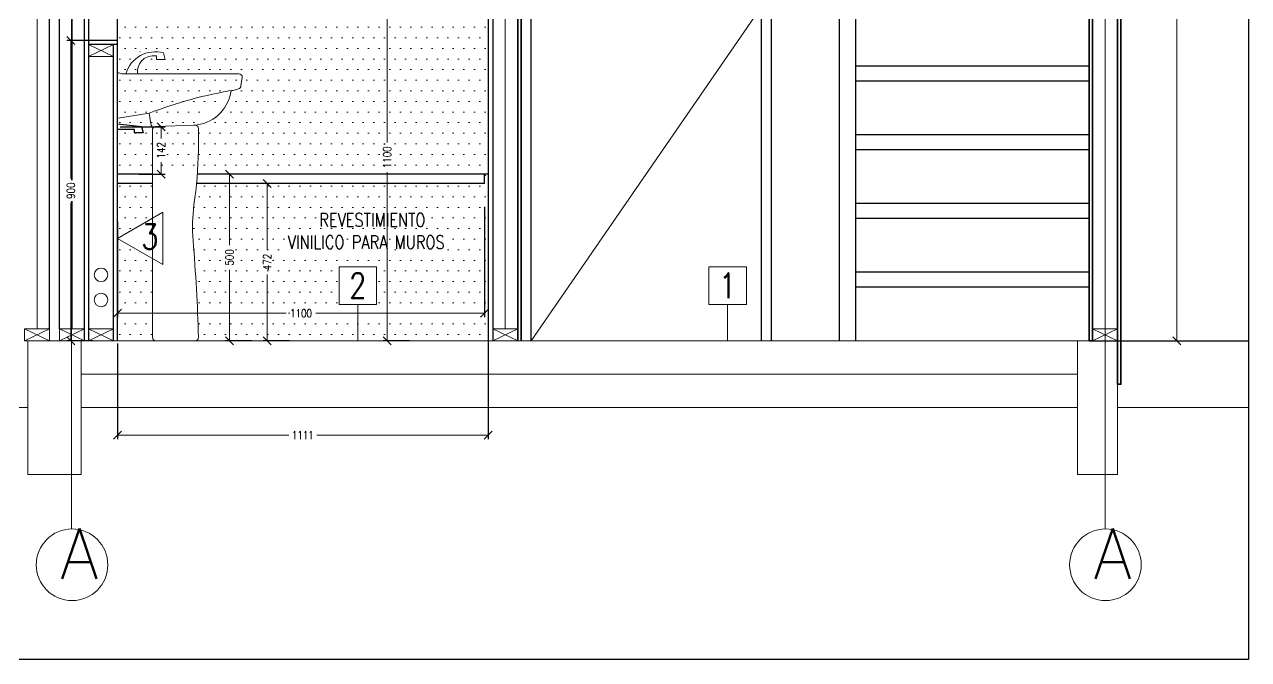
# Model space of a CAD drawing. Header units: metres. Extents: x -2 to 690, y -116 to 73.
# Drawn here: x 636.604 to 640.273, y 24.585 to 26.488 of the extents above; entities that cross this region are included whole.
import ezdxf
from ezdxf.enums import TextEntityAlignment as Align

# ---------------------------------------------------------------- set-up
doc = ezdxf.new("R2010")
doc.units = ezdxf.units.M
doc.header["$LTSCALE"] = 5
doc.header["$MEASUREMENT"] = 0
doc.layers.get('0').update_dxf_attribs({"color": 30})
doc.layers.get('DEFPOINTS').update_dxf_attribs({"color": 210})
for name, color, linetype, lineweight in [('A-ANNO-DIMS', 3, 'Continuous', 18), ('A-ANNO-SYMB', 3, 'Continuous', 18), ('A-ANNO-TEXT', 3, 'Continuous', 18), ('A-DETL-MCUT', 4, 'Continuous', 25), ('A-ELEV-IDEN', 3, 'Continuous', 18), ('A-ELEV-MBE2', 4, 'Continuous', 25), ('A-ELEV-PATT', 8, 'Continuous', 18), ('A-FURN', 8, 'Continuous', 18), ('A-SECT-MCUT', 7, 'Continuous', 35), ('A-WALL-PATT', 8, 'Continuous', 18), ('A-WALL-STUD', 3, 'Continuous', 18)]:
    doc.layers.add(name, color=color, linetype=linetype, lineweight=lineweight)
doc.styles.add('E-ROMANS', font='romans.shx', dxfattribs={"width": 0.8})
doc.dimstyles.new('E-0020_TICK_12', dxfattribs={"dimscale": 0.001, "dimtxt": 24, "dimasz": 24, "dimexe": 12, "dimexo": 8, "dimgap": 12, "dimtad": 0, "dimdec": 0, "dimlfac": 1000, "dimzin": 0, "dimdsep": 46, "dimtxsty": 'E-ROMANS', "dimblk": 'OBLIQUE', "dimcen": 12, "dimclrd": 256, "dimclre": 256, "dimclrt": 256, "dimadec": 0, "dimazin": 0, "dimtfac": 1, "dimtdec": 0, "dimtmove": 1, "dimatfit": 3, "dimldrblk": 'OPEN90', "dimfxl": 1, "dimtfill": 1, "dimtolj": 1, "dimtzin": 0, "dimlwd": -1, "dimarcsym": 0})
pattern_1 = [(0, (0, 0), (0.015875, 0.03175), [0, -0.03175])]

# ---------------------------------------------------------------- blocks, each defined once
blk = doc.blocks.new('_Oblique')
at = {"color": 0, "linetype": 'ByBlock', "lineweight": -2}
blk.add_line((-0.5, -0.5), (0.5, 0.5), dxfattribs=at)
blk = doc.blocks.new('*D78')
at = {"layer": 'A-ANNO-DIMS', "lineweight": -2, "transparency": 16777216}
for p, q in [((639.7107, 27.8498), (640.0705, 27.8498)), ((639.7957, 25.5398), (640.0705, 25.5398))]:
    blk.add_line(p, q, dxfattribs=at)
at = {"layer": 'A-ANNO-DIMS', "transparency": 16777216}
for p, q in [((640.0585, 27.8498), (640.0585, 26.7406)), ((640.0585, 25.5398), (640.0585, 26.649))]:
    blk.add_line(p, q, dxfattribs=at)
at = {"layer": 'DEFPOINTS', "color": 0, "transparency": 16777216}
for p in [(639.7027, 27.8498), (639.7877, 25.5398), (640.0585, 25.5398)]:
    blk.add_point(p, dxfattribs=at)
at = {"layer": 'A-ANNO-DIMS', "transparency": 16777216, "xscale": 0.024, "yscale": 0.024, "zscale": 0.024}
for p, rotation in [((640.0585, 27.8498), 90), ((640.0585, 25.5398), 270)]:
    blk.add_blockref('_Oblique', p, dxfattribs=dict(at, rotation=rotation))
at = {"layer": 'A-ANNO-DIMS', "transparency": 16777216, "insert": (640.0585, 26.6948), "char_height": 0.024, "attachment_point": 5, "rotation": 90, "style": 'E-ROMANS', "bg_fill": 3, "box_fill_scale": 1.25, "bg_fill_color": 256, "bg_fill_true_color": 13158600, "bg_fill_transparency": 0}
blk.add_mtext('\\A1;2310', dxfattribs=at)
blk = doc.blocks.new('_Open90')
at = {"color": 0, "linetype": 'ByBlock', "lineweight": -2}
for p, q in [((0, 0), (-1, 0)), ((-0.5, 0.5), (0, 0)), ((0, 0), (-0.5, -0.5))]:
    blk.add_line(p, q, dxfattribs=at)
blk = doc.blocks.new('*D79')
at = {"layer": 'A-ANNO-DIMS', "lineweight": -2, "transparency": 16777216}
for p, q in [((637.9935, 25.5475), (637.9935, 25.2454)), ((636.8827, 25.5318), (636.8827, 25.2454))]:
    blk.add_line(p, q, dxfattribs=at)
at = {"layer": 'A-ANNO-DIMS', "transparency": 16777216}
for p, q in [((636.8827, 25.2574), (637.3964, 25.2574)), ((637.9935, 25.2574), (637.4798, 25.2574))]:
    blk.add_line(p, q, dxfattribs=at)
at = {"layer": 'DEFPOINTS', "color": 0, "transparency": 16777216}
for p in [(637.9935, 25.5555), (636.8827, 25.5398), (637.9935, 25.2574)]:
    blk.add_point(p, dxfattribs=at)
at = {"layer": 'A-ANNO-DIMS', "transparency": 16777216, "xscale": 0.024, "yscale": 0.024, "zscale": 0.024, "rotation": 180}
blk.add_blockref('_Oblique', (636.8827, 25.2574), dxfattribs=at)
at = {"layer": 'A-ANNO-DIMS', "transparency": 16777216, "xscale": 0.024, "yscale": 0.024, "zscale": 0.024}
blk.add_blockref('_Oblique', (637.9935, 25.2574), dxfattribs=at)
at = {"layer": 'A-ANNO-DIMS', "transparency": 16777216, "insert": (637.4381, 25.2574), "char_height": 0.024, "attachment_point": 5, "style": 'E-ROMANS', "bg_fill": 3, "box_fill_scale": 1.25, "bg_fill_color": 256, "bg_fill_true_color": 13158600, "bg_fill_transparency": 0}
blk.add_mtext('\\A1;1111', dxfattribs=at)
blk = doc.blocks.new('*D80')
at = {"layer": 'A-ANNO-DIMS', "lineweight": -2, "transparency": 16777216}
for p, q in [((637.2849, 26.0398), (637.2063, 26.0398)), ((637.2849, 25.5398), (637.2063, 25.5398))]:
    blk.add_line(p, q, dxfattribs=at)
at = {"layer": 'A-ANNO-DIMS', "transparency": 16777216}
for p, q in [((637.2183, 26.0398), (637.2183, 25.8265)), ((637.2183, 25.5398), (637.2183, 25.7531))]:
    blk.add_line(p, q, dxfattribs=at)
at = {"layer": 'DEFPOINTS', "color": 0, "transparency": 16777216}
for p in [(637.2183, 26.0398), (637.2929, 26.0398), (637.2929, 25.5398)]:
    blk.add_point(p, dxfattribs=at)
at = {"layer": 'A-ANNO-DIMS', "transparency": 16777216, "xscale": 0.024, "yscale": 0.024, "zscale": 0.024}
for p, rotation in [((637.2183, 26.0398), 90), ((637.2183, 25.5398), 270)]:
    blk.add_blockref('_Oblique', p, dxfattribs=dict(at, rotation=rotation))
at = {"layer": 'A-ANNO-DIMS', "transparency": 16777216, "insert": (637.2183, 25.7898), "char_height": 0.024, "attachment_point": 5, "rotation": 90, "style": 'E-ROMANS', "bg_fill": 3, "box_fill_scale": 1.25, "bg_fill_color": 256, "bg_fill_true_color": 13158600, "bg_fill_transparency": 0}
blk.add_mtext('\\A1;500', dxfattribs=at)
blk = doc.blocks.new('*D81')
at = {"layer": 'A-ANNO-DIMS', "lineweight": -2, "transparency": 16777216}
for p, q in [((637.7372, 26.6398), (637.6789, 26.6398)), ((637.7575, 25.5398), (637.6789, 25.5398))]:
    blk.add_line(p, q, dxfattribs=at)
at = {"layer": 'A-ANNO-DIMS', "transparency": 16777216}
for p, q in [((637.6909, 26.6398), (637.6909, 26.1343)), ((637.6909, 25.5398), (637.6909, 26.0453))]:
    blk.add_line(p, q, dxfattribs=at)
at = {"layer": 'DEFPOINTS', "color": 0, "transparency": 16777216}
for p in [(637.6909, 26.6398), (637.7452, 26.6398), (637.7655, 25.5398)]:
    blk.add_point(p, dxfattribs=at)
at = {"layer": 'A-ANNO-DIMS', "transparency": 16777216, "xscale": 0.024, "yscale": 0.024, "zscale": 0.024}
for p, rotation in [((637.6909, 26.6398), 90), ((637.6909, 25.5398), 270)]:
    blk.add_blockref('_Oblique', p, dxfattribs=dict(at, rotation=rotation))
at = {"layer": 'A-ANNO-DIMS', "transparency": 16777216, "insert": (637.6909, 26.0898), "char_height": 0.024, "attachment_point": 5, "rotation": 90, "style": 'E-ROMANS', "bg_fill": 3, "box_fill_scale": 1.25, "bg_fill_color": 256, "bg_fill_true_color": 13158600, "bg_fill_transparency": 0}
blk.add_mtext('\\A1;1100', dxfattribs=at)
blk = doc.blocks.new('*D82')
at = {"layer": 'A-ANNO-DIMS', "lineweight": -2, "transparency": 16777216}
for p, q in [((637.3979, 26.0118), (637.3192, 26.0118)), ((637.3979, 25.5398), (637.3192, 25.5398))]:
    blk.add_line(p, q, dxfattribs=at)
at = {"layer": 'A-ANNO-DIMS', "transparency": 16777216}
for p, q in [((637.3312, 26.0118), (637.3312, 25.8125)), ((637.3312, 25.5398), (637.3312, 25.7391))]:
    blk.add_line(p, q, dxfattribs=at)
at = {"layer": 'DEFPOINTS', "color": 0, "transparency": 16777216}
for p in [(637.3312, 26.0118), (637.4059, 26.0118), (637.4059, 25.5398)]:
    blk.add_point(p, dxfattribs=at)
at = {"layer": 'A-ANNO-DIMS', "transparency": 16777216, "xscale": 0.024, "yscale": 0.024, "zscale": 0.024}
for p, rotation in [((637.3312, 26.0118), 90), ((637.3312, 25.5398), 270)]:
    blk.add_blockref('_Oblique', p, dxfattribs=dict(at, rotation=rotation))
at = {"layer": 'A-ANNO-DIMS', "transparency": 16777216, "insert": (637.3312, 25.7758), "char_height": 0.024, "attachment_point": 5, "rotation": 90, "style": 'E-ROMANS', "bg_fill": 3, "box_fill_scale": 1.25, "bg_fill_color": 256, "bg_fill_true_color": 13158600, "bg_fill_transparency": 0}
blk.add_mtext('\\A1;472', dxfattribs=at)
blk = doc.blocks.new('*D83')
at = {"layer": 'A-ANNO-DIMS', "lineweight": -2, "transparency": 16777216}
for p, q in [((636.8907, 26.1816), (637.0251, 26.1816)), ((636.9469, 26.0398), (637.0251, 26.0398))]:
    blk.add_line(p, q, dxfattribs=at)
at = {"layer": 'A-ANNO-DIMS', "transparency": 16777216}
for p, q in [((637.0131, 26.1816), (637.0131, 26.146)), ((637.0131, 26.0398), (637.0131, 26.0754))]:
    blk.add_line(p, q, dxfattribs=at)
at = {"layer": 'DEFPOINTS', "color": 0, "transparency": 16777216}
for p in [(636.8827, 26.1816), (636.9389, 26.0398), (637.0131, 26.0398)]:
    blk.add_point(p, dxfattribs=at)
at = {"layer": 'A-ANNO-DIMS', "transparency": 16777216, "xscale": 0.024, "yscale": 0.024, "zscale": 0.024}
for p, rotation in [((637.0131, 26.1816), 90), ((637.0131, 26.0398), 270)]:
    blk.add_blockref('_Oblique', p, dxfattribs=dict(at, rotation=rotation))
at = {"layer": 'A-ANNO-DIMS', "transparency": 16777216, "insert": (637.0131, 26.1107), "char_height": 0.024, "attachment_point": 5, "rotation": 90, "style": 'E-ROMANS', "bg_fill": 3, "box_fill_scale": 1.25, "bg_fill_color": 256, "bg_fill_true_color": 13158600, "bg_fill_transparency": 0}
blk.add_mtext('\\A1;142', dxfattribs=at)
blk = doc.blocks.new('*D87')
at = {"layer": 'A-ANNO-DIMS', "lineweight": -2, "transparency": 16777216}
for p, q in [((637.9827, 25.9412), (637.9827, 25.6104)), ((636.8827, 25.8968), (636.8827, 25.6104))]:
    blk.add_line(p, q, dxfattribs=at)
at = {"layer": 'A-ANNO-DIMS', "transparency": 16777216}
for p, q in [((636.8827, 25.6224), (637.3882, 25.6224)), ((637.9827, 25.6224), (637.4772, 25.6224))]:
    blk.add_line(p, q, dxfattribs=at)
at = {"layer": 'DEFPOINTS', "color": 0, "transparency": 16777216}
for p in [(637.9827, 25.9492), (636.8827, 25.9048), (637.9827, 25.6224)]:
    blk.add_point(p, dxfattribs=at)
at = {"layer": 'A-ANNO-DIMS', "transparency": 16777216, "xscale": 0.024, "yscale": 0.024, "zscale": 0.024, "rotation": 180}
blk.add_blockref('_Oblique', (636.8827, 25.6224), dxfattribs=at)
at = {"layer": 'A-ANNO-DIMS', "transparency": 16777216, "xscale": 0.024, "yscale": 0.024, "zscale": 0.024}
blk.add_blockref('_Oblique', (637.9827, 25.6224), dxfattribs=at)
at = {"layer": 'A-ANNO-DIMS', "transparency": 16777216, "insert": (637.4327, 25.6224), "char_height": 0.024, "attachment_point": 5, "style": 'E-ROMANS', "bg_fill": 3, "box_fill_scale": 1.25, "bg_fill_color": 256, "bg_fill_true_color": 13158600, "bg_fill_transparency": 0}
blk.add_mtext('\\A1;1100', dxfattribs=at)
blk = doc.blocks.new('*D88')
at = {"layer": 'A-ANNO-DIMS', "lineweight": -2, "transparency": 16777216}
for p, q in [((636.8747, 26.4398), (636.7308, 26.4398)), ((636.8094, 25.5398), (636.7308, 25.5398))]:
    blk.add_line(p, q, dxfattribs=at)
at = {"layer": 'A-ANNO-DIMS', "transparency": 16777216}
for p, q in [((636.7428, 26.4398), (636.7428, 26.0265)), ((636.7428, 25.5398), (636.7428, 25.9531))]:
    blk.add_line(p, q, dxfattribs=at)
at = {"layer": 'DEFPOINTS', "color": 0, "transparency": 16777216}
for p in [(636.7428, 26.4398), (636.8827, 26.4398), (636.8174, 25.5398)]:
    blk.add_point(p, dxfattribs=at)
at = {"layer": 'A-ANNO-DIMS', "transparency": 16777216, "xscale": 0.024, "yscale": 0.024, "zscale": 0.024}
for p, rotation in [((636.7428, 26.4398), 90), ((636.7428, 25.5398), 270)]:
    blk.add_blockref('_Oblique', p, dxfattribs=dict(at, rotation=rotation))
at = {"layer": 'A-ANNO-DIMS', "transparency": 16777216, "insert": (636.7428, 25.9898), "char_height": 0.024, "attachment_point": 5, "rotation": 90, "style": 'E-ROMANS', "bg_fill": 3, "box_fill_scale": 1.25, "bg_fill_color": 256, "bg_fill_true_color": 13158600, "bg_fill_transparency": 0}
blk.add_mtext('\\A1;900', dxfattribs=at)

msp = doc.modelspace()

# ---------------------------------------------------------------- linework, layer by layer
at = {"layer": 'A-ANNO-SYMB', "ltscale": 30}
msp.add_line((636.745, 28.3591), (636.745, 24.9761), dxfattribs=at)
at = {"layer": 'A-ANNO-SYMB'}
for p, q in [((639.7607, 25.5398), (636.7737, 25.5398)), ((639.7607, 25.4398), (636.7737, 25.4398)), ((636.2701, 25.3398), (636.6137, 25.3398)), ((636.7737, 25.3398), (639.7607, 25.3398)), ((639.8807, 25.3398), (640.2734, 25.3398))]:
    msp.add_line(p, q, dxfattribs=at)
msp.add_lwpolyline([(636.9076, 26.3398, -0.41516), (637.0204, 26.4025), (637.0258, 26.3828), (636.9997, 26.3828), (636.9997, 26.3935), (636.9918, 26.3935, 0.492462), (636.9434, 26.3398, 0.389222)], format="xyb", dxfattribs=at)
msp.add_lwpolyline([(636.7737, 25.5398), (636.6137, 25.5398), (636.6137, 25.1398), (636.7737, 25.1398)], close=True, dxfattribs=at)
for centre in [(636.7462, 24.8688), (639.8444, 24.8688)]:
    msp.add_circle(centre, 0.1073, dxfattribs=at)
at = {"layer": 'A-ANNO-TEXT'}
msp.add_line((638.7117, 25.649), (638.7117, 25.5398), dxfattribs=at)
msp.add_lwpolyline([(638.6555, 25.7615), (638.768, 25.7615), (638.768, 25.649), (638.6555, 25.649)], close=True, dxfattribs=at)
at = {"layer": 'A-DETL-MCUT'}
for p, q in [((637.9935, 27.8598), (637.9935, 25.5398)), ((638.0077, 27.8598), (638.0077, 25.5398)), ((636.8827, 26.4398), (636.7957, 26.4398)), ((636.8827, 26.4278), (636.7957, 26.4278)), ((636.8707, 25.5398), (636.8707, 26.4278)), ((636.8827, 25.5398), (636.8827, 26.4398))]:
    msp.add_line(p, q, dxfattribs=at)
msp.add_lwpolyline([(636.7957, 27.8598), (636.7957, 25.5398), (636.7837, 25.5398), (636.7837, 27.8598)], dxfattribs=at)
at = {"layer": 'A-ELEV-IDEN', "ltscale": 20}
msp.add_lwpolyline([(638.1227, 27.5398), (638.8127, 26.5398), (638.1227, 25.5398)], dxfattribs=at)
at = {"layer": 'A-ELEV-MBE2'}
for p, q in [((636.8827, 26.4398), (636.8827, 27.8498)), ((639.0457, 27.8498), (639.0457, 25.5398)), ((639.0957, 25.5398), (639.0957, 27.8498)), ((636.6787, 25.5758), (636.6787, 27.7878)), ((636.7087, 25.5758), (636.7087, 27.7878)), ((639.7957, 26.3631), (639.0957, 26.3631)), ((639.7957, 26.3181), (639.0957, 26.3181)), ((639.7957, 26.1573), (639.0957, 26.1573)), ((639.7957, 26.1123), (639.0957, 26.1123)), ((639.7957, 25.9515), (639.0957, 25.9515)), ((639.7957, 25.9065), (639.0957, 25.9065)), ((639.7957, 25.7456), (639.0957, 25.7456)), ((639.7957, 25.7006), (639.0957, 25.7006))]:
    msp.add_line(p, q, dxfattribs=at)
at = {"layer": 'A-ELEV-MBE2', "color": 252}
for p, q in [((636.9872, 26.0398), (636.8827, 26.0398)), ((637.9935, 26.0398), (637.1217, 26.0398)), ((637.9827, 26.0118), (637.9827, 26.0398)), ((636.9872, 26.0118), (636.8827, 26.0118)), ((637.9827, 26.0118), (637.1194, 26.0118))]:
    msp.add_line(p, q, dxfattribs=at)
at = {"layer": 'A-ELEV-MBE2'}
for points in [[(638.0927, 27.5698), (638.0927, 27.5698), (638.8427, 27.5698), (638.8427, 25.5398)], [(638.1227, 25.5398), (638.1227, 27.5398), (638.8127, 27.5398), (638.8127, 25.5398)], [(636.95, 26.4058), (636.949, 26.4058)], [(636.8827, 26.1898), (636.9541, 26.1825), (636.9595, 26.1628), (636.9334, 26.1628), (636.9334, 26.1736), (636.8827, 26.1736)]]:
    msp.add_lwpolyline(points, dxfattribs=at)
at = {"layer": 'A-FURN'}
for p, q in [((636.9182, 26.3398), (636.9357, 26.3398)), ((636.9357, 26.3398), (636.987, 26.3398)), ((636.9872, 26.3398), (637.2264, 26.3398)), ((637.2256, 26.3398), (637.2466, 26.3398)), ((637.2566, 26.3298), (637.2527, 26.3044)), ((637.2454, 26.2948), (637.2256, 26.2893)), ((637.1252, 26.1761), (637.1252, 26.1113))]:
    msp.add_line(p, q, dxfattribs=at)
for centre, radius, start, end in [((637.2466, 26.3298), 0.01, 0, 90), ((637.4263, 25.0765), 1.2301, 99.0322, 111.4077), ((637.1049, 26.3046), 0.1188, 272.7882, 350.643), ((637.227, 26.2844), 0.005, 105.5913, 170.643), ((637.2427, 26.3044), 0.01, 285.5913, 0), ((637.1152, 26.1761), 0.01, 0, 92.075)]:
    msp.add_arc(centre, radius, start, end, dxfattribs=at)
at = {"layer": 'A-SECT-MCUT'}
for p, q in [((638.0827, 27.8598), (638.0827, 25.5398)), ((638.0927, 27.8598), (638.0927, 25.5398))]:
    msp.add_line(p, q, dxfattribs=at)
for points in [[(639.8057, 27.8598), (639.8057, 25.5398), (639.7957, 25.5398), (639.7957, 27.8598)], [(639.8807, 27.7878), (639.8807, 25.4098), (639.8907, 25.4098), (639.8907, 27.7738)]]:
    msp.add_lwpolyline(points, dxfattribs=at)
at = {"layer": 'A-WALL-PATT', "ltscale": 6}
for p, q in [((636.6412, 25.5758), (636.6412, 26.6898)), ((636.7462, 25.5758), (636.7462, 26.6898)), ((638.0452, 25.5758), (638.0452, 26.6968))]:
    msp.add_line(p, q, dxfattribs=at)
at = {"layer": 'A-WALL-STUD'}
for p, q in [((636.6037, 25.5398), (636.6787, 25.5758)), ((636.6787, 25.5398), (636.6037, 25.5758))]:
    msp.add_line(p, q, dxfattribs=at)
msp.add_lwpolyline([(636.6037, 25.5398), (636.6787, 25.5398), (636.6787, 25.5758), (636.6037, 25.5758)], close=True, dxfattribs=at)

# ---------------------------------------------------------------- texts
at = {"layer": 'A-ANNO-TEXT', "insert": (638.7117, 25.7053), "char_height": 0.075, "attachment_point": 5, "rotation": 0.0005, "style": 'E-ROMANS'}
msp.add_mtext('\\pi-0.45,l0.45,t0.45;1', dxfattribs=at)
at = {"layer": 'A-ANNO-TEXT', "style": 'E-ROMANS'}
for p in [(636.7683, 24.9021), (639.8665, 24.9021)]:
    msp.add_attdef('A', text='0.00', height=0.15, dxfattribs=at).set_placement(p, align=Align.MIDDLE_CENTER)

# ---------------------------------------------------------------- next in the draw order: dimensions: what is measured, and where the dimension line sits
at = {"layer": 'A-ANNO-DIMS'}
dim = msp.add_linear_dim(base=(640.0585, 25.5398), p1=(639.7027, 27.8498), p2=(639.7877, 25.5398), angle=90, dimstyle='E-0020_TICK_12', dxfattribs=at)
dim.commit()
dim.dimension.update_dxf_attribs({"geometry": '*D78', "text_midpoint": (640.0585, 26.6948)})

# ---------------------------------------------------------------- next in the draw order: linework, layer by layer
msp.add_lwpolyline([(636.2701, 28.3518), (640.2734, 28.3518), (640.2734, 24.5849), (636.2701, 24.5849)], close=True)
at = {"layer": 'A-ANNO-SYMB', "ltscale": 30}
msp.add_line((639.8432, 28.3591), (639.8432, 24.9761), dxfattribs=at)
at = {"layer": 'A-ANNO-SYMB'}
msp.add_lwpolyline([(639.8807, 25.5398), (639.7607, 25.5398), (639.7607, 25.1398), (639.8807, 25.1398)], close=True, dxfattribs=at)
at = {"layer": 'A-ELEV-MBE2'}
msp.add_lwpolyline([(639.8907, 25.5398), (640.2734, 25.5398)], dxfattribs=at)
at = {"layer": 'A-WALL-PATT', "ltscale": 6}
msp.add_line((639.8432, 25.5758), (639.8432, 26.6968), dxfattribs=at)
at = {"layer": 'A-WALL-STUD'}
for p, q in [((639.8057, 25.5398), (639.8807, 25.5758)), ((639.8807, 25.5398), (639.8057, 25.5758))]:
    msp.add_line(p, q, dxfattribs=at)
msp.add_lwpolyline([(639.8057, 25.5398), (639.8807, 25.5398), (639.8807, 25.5758), (639.8057, 25.5758)], close=True, dxfattribs=at)

# ---------------------------------------------------------------- next in the draw order: dimensions: what is measured, and where the dimension line sits
at = {"layer": 'A-ANNO-DIMS'}
dim = msp.add_linear_dim(base=(637.0131, 26.0398), p1=(636.8827, 26.1816), p2=(636.9389, 26.0398), angle=90, dimstyle='E-0020_TICK_12', dxfattribs=at)
dim.commit()
dim.dimension.update_dxf_attribs({"geometry": '*D83', "text_midpoint": (637.0131, 26.1107)})
dim = msp.add_linear_dim(base=(637.9935, 25.2574), p1=(636.8827, 25.5398), p2=(637.9935, 25.5555), dimstyle='E-0020_TICK_12', dxfattribs=at)
dim.commit()
dim.dimension.update_dxf_attribs({"geometry": '*D79', "text_midpoint": (637.4381, 25.2574)})

# ---------------------------------------------------------------- next in the draw order: linework, layer by layer
at = {"layer": 'A-FURN'}
for p, q in [((636.9812, 26.1958), (636.9773, 26.2217)), ((637.1149, 26.1861), (636.9969, 26.1818)), ((636.9972, 25.5398), (637.1152, 25.5398))]:
    msp.add_line(p, q, dxfattribs=at)
for centre, radius, start, end in [((637.0267, 26.2028), 0.046, 188.7022, 214.2024), ((636.9972, 26.1718), 0.01, 92.075, 180), ((636.9972, 25.5498), 0.01, 180, 270), ((637.1152, 25.5498), 0.01, 270, 0)]:
    msp.add_arc(centre, radius, start, end, dxfattribs=at)
at = {"layer": 'A-WALL-STUD'}
for p, q in [((638.0827, 25.5398), (638.0077, 25.5758)), ((638.0077, 25.5398), (638.0827, 25.5758))]:
    msp.add_line(p, q, dxfattribs=at)
msp.add_lwpolyline([(638.0827, 25.5398), (638.0077, 25.5398), (638.0077, 25.5758), (638.0827, 25.5758)], close=True, dxfattribs=at)

# ---------------------------------------------------------------- next in the draw order: dimensions: what is measured, and where the dimension line sits
at = {"layer": 'A-ANNO-DIMS'}
for base, p1, p2, picture, middle in [((637.6909, 26.6398), (637.7655, 25.5398), (637.7452, 26.6398), '*D81', (637.6909, 26.0898)), ((637.2183, 26.0398), (637.2929, 25.5398), (637.2929, 26.0398), '*D80', (637.2183, 25.7898)), ((637.3312, 26.0118), (637.4059, 25.5398), (637.4059, 26.0118), '*D82', (637.3312, 25.7758))]:
    dim = msp.add_linear_dim(base=base, p1=p1, p2=p2, angle=90, dimstyle='E-0020_TICK_12', dxfattribs=at)
    dim.commit()
    dim.dimension.update_dxf_attribs({"geometry": picture, "text_midpoint": middle})

# ---------------------------------------------------------------- next in the draw order: dimensions: what is measured, and where the dimension line sits
dim = msp.add_linear_dim(base=(637.9827, 25.6224), p1=(636.8827, 25.9048), p2=(637.9827, 25.9492), dimstyle='E-0020_TICK_12', dxfattribs=at)
dim.commit()
dim.dimension.update_dxf_attribs({"geometry": '*D87', "text_midpoint": (637.4327, 25.6224)})

# ---------------------------------------------------------------- next in the draw order: linework, layer by layer
at = {"layer": 'A-ANNO-TEXT'}
msp.add_line((637.6028, 25.649), (637.6028, 25.5398), dxfattribs=at)
msp.add_lwpolyline([(637.5466, 25.7615), (637.6591, 25.7615), (637.6591, 25.649), (637.5466, 25.649)], close=True, dxfattribs=at)
at = {"layer": 'A-FURN'}
msp.add_line((636.9872, 26.1718), (636.9872, 25.5498), dxfattribs=at)
for centre, radius, start, end in [((635.7614, 26.1416), 1.3642, 351.8267, 358.7252), ((637.6074, 25.8819), 0.5, 172.4403, 184.745), ((631.7877, 25.3988), 5.3397, 1.6203, 4.745)]:
    msp.add_arc(centre, radius, start, end, dxfattribs=at)

# ---------------------------------------------------------------- next in the draw order: texts
at = {"layer": 'A-ANNO-TEXT', "insert": (637.6589, 25.8154), "char_height": 0.04, "attachment_point": 7, "style": 'E-ROMANS'}
msp.add_mtext('\\pi-0.17143;REVESTIMIENTO\\P\\pi-0.2659;VINILICO PARA MUROS', dxfattribs=at)
at = {"layer": 'A-ANNO-TEXT', "char_height": 0.075, "attachment_point": 5, "style": 'E-ROMANS'}
for s, insert, rotation in [('\\pi-0.45,l0.45,t0.45;3', (636.9796, 25.8523), 359.9995), ('\\pi-0.45,l0.45,t0.45;2', (637.6028, 25.7053), 0.0005)]:
    msp.add_mtext(s, dxfattribs=dict(at, insert=insert, rotation=rotation))

# ---------------------------------------------------------------- next in the draw order: dimensions: what is measured, and where the dimension line sits
at = {"layer": 'A-ANNO-DIMS'}
dim = msp.add_linear_dim(base=(636.7428, 26.4398), p1=(636.8174, 25.5398), p2=(636.8827, 26.4398), angle=90, dimstyle='E-0020_TICK_12', dxfattribs=at)
dim.commit()
dim.dimension.update_dxf_attribs({"geometry": '*D88', "text_midpoint": (636.7428, 25.9898)})

# ---------------------------------------------------------------- next in the draw order: hatches: boundary and pattern name
at = {"layer": 'A-ELEV-PATT'}
h = msp.add_hatch(dxfattribs=at)
h.set_pattern_fill('DOTS', color=1, scale=0.02, style=0)
h.set_pattern_definition(pattern_1)
h.paths.add_polyline_path([(637.5327, 27.5698), (636.8827, 27.5698), (636.8827, 26.4398), (636.8827, 26.1898), (636.9541, 26.1825), (636.9595, 26.1628), (636.9334, 26.1628), (636.9334, 26.1736), (636.8827, 26.1736), (636.8827, 26.0398), (636.9872, 26.0398), (637.1217, 26.0398), (637.9935, 26.0398), (637.9935, 27.8498), (636.8827, 27.8498), (636.8827, 27.5698), (637.5327, 27.5698), (637.9577, 27.5698), (637.9577, 26.6398), (637.5327, 26.6398)])
h.paths.add_polyline_path([(637.1357, 26.03), (637.1357, 26.1864), (636.9949, 26.1864), (636.9949, 26.03)], flags=9)
edge = h.paths.add_edge_path(flags=0)
edge.add_arc((637.4263, 25.0765), 1.2301, 99.0322, 111.4077)
edge = h.paths.add_edge_path(flags=0)
edge.add_line((637.2256, 26.3398), (637.2466, 26.3398))
edge = h.paths.add_edge_path(flags=0)
edge.add_line((637.2566, 26.3298), (637.2527, 26.3044))
edge = h.paths.add_edge_path(flags=0)
edge.add_arc((637.2466, 26.3298), 0.01, 0, 90)
edge = h.paths.add_edge_path(flags=0)
edge.add_line((637.2454, 26.2948), (637.2256, 26.2893))
edge = h.paths.add_edge_path(flags=16)
edge.add_arc((637.2427, 26.3044), 0.01, 285.5913, 360)
edge = h.paths.add_edge_path(flags=0)
edge.add_arc((637.227, 26.2844), 0.005, 105.5913, 170.643)
edge = h.paths.add_edge_path(flags=0)
edge.add_line((636.8969, 26.3398), (636.9182, 26.3398))
edge = h.paths.add_edge_path(flags=16)
edge.add_arc((637.0267, 26.2028), 0.046, 188.7022, 214.2024)
edge = h.paths.add_edge_path(flags=0)
edge.add_line((636.9182, 26.3398), (636.9357, 26.3398))
edge = h.paths.add_edge_path(flags=0)
edge.add_line((636.9357, 26.3398), (636.987, 26.3398))
edge = h.paths.add_edge_path(flags=0)
edge.add_line((636.885, 26.2072), (636.9773, 26.2217))
edge = h.paths.add_edge_path(flags=0)
edge.add_arc((636.8847, 26.2091), 0.002, 180, 278.9691)
edge = h.paths.add_edge_path(flags=16)
edge.add_line((636.8866, 26.3428), (636.8955, 26.34))
edge = h.paths.add_edge_path(flags=16)
edge.add_arc((636.8969, 26.3448), 0.005, 252.7356, 270)
edge = h.paths.add_edge_path()
edge.add_arc((636.8857, 26.3399), 0.003, 72.7356, 180)
edge = h.paths.add_edge_path(flags=16)
edge.add_line((636.9812, 26.1958), (636.9773, 26.2217))
edge = h.paths.add_edge_path(flags=0)
edge.add_arc((637.1049, 26.3046), 0.1188, 272.7882, 350.643)
edge = h.paths.add_edge_path(flags=0)
edge.add_line((636.9872, 26.3398), (637.2264, 26.3398))
edge = h.paths.add_edge_path()
edge.add_line((636.8827, 26.3399), (636.8827, 26.2091))
edge = h.paths.add_edge_path(flags=16)
edge.add_line((637.1252, 26.1761), (637.1252, 26.1113))
edge = h.paths.add_edge_path(flags=16)
edge.add_line((637.1149, 26.1861), (636.9969, 26.1818))
edge = h.paths.add_edge_path(flags=0)
edge.add_arc((636.9972, 26.1718), 0.01, 92.075, 180)
edge = h.paths.add_edge_path(flags=16)
edge.add_arc((637.1152, 26.1761), 0.01, 0, 92.075)
edge = h.paths.add_edge_path(flags=0)
edge.add_arc((636.9972, 25.5498), 0.01, 180, 270)
edge = h.paths.add_edge_path(flags=0)
edge.add_arc((637.1152, 25.5498), 0.01, 270, 360)
edge = h.paths.add_edge_path(flags=0)
edge.add_arc((637.4263, 25.0765), 1.2301, 99.0322, 111.4077)
edge = h.paths.add_edge_path(flags=16)
edge.add_line((637.2256, 26.3398), (637.2466, 26.3398))
edge = h.paths.add_edge_path(flags=0)
edge.add_line((637.2566, 26.3298), (637.2527, 26.3044))
edge = h.paths.add_edge_path(flags=16)
edge.add_arc((637.2466, 26.3298), 0.01, 0, 90)
edge = h.paths.add_edge_path(flags=16)
edge.add_line((637.2454, 26.2948), (637.2256, 26.2893))
edge = h.paths.add_edge_path(flags=0)
edge.add_arc((637.2427, 26.3044), 0.01, 285.5913, 360)
edge = h.paths.add_edge_path(flags=0)
edge.add_arc((637.227, 26.2844), 0.005, 105.5913, 170.643)
edge = h.paths.add_edge_path(flags=16)
edge.add_line((636.8969, 26.3398), (636.9182, 26.3398))
edge = h.paths.add_edge_path(flags=0)
edge.add_arc((637.0267, 26.2028), 0.046, 188.7022, 214.2024)
edge = h.paths.add_edge_path(flags=16)
edge.add_line((636.9182, 26.3398), (636.9357, 26.3398))
edge = h.paths.add_edge_path(flags=16)
edge.add_line((636.9357, 26.3398), (636.987, 26.3398))
edge = h.paths.add_edge_path(flags=16)
edge.add_line((636.885, 26.2072), (636.9773, 26.2217))
edge = h.paths.add_edge_path(flags=17)
edge.add_arc((636.8847, 26.2091), 0.002, 180, 278.9691)
edge = h.paths.add_edge_path(flags=0)
edge.add_line((636.8866, 26.3428), (636.8955, 26.34))
edge = h.paths.add_edge_path(flags=0)
edge.add_arc((636.8969, 26.3448), 0.005, 252.7356, 270)
edge = h.paths.add_edge_path(flags=16)
edge.add_arc((636.8857, 26.3399), 0.003, 72.7356, 180)
edge = h.paths.add_edge_path(flags=0)
edge.add_line((636.9812, 26.1958), (636.9773, 26.2217))
edge = h.paths.add_edge_path(flags=16)
edge.add_arc((637.1049, 26.3046), 0.1188, 272.7882, 350.643)
edge = h.paths.add_edge_path(flags=16)
edge.add_line((636.9872, 26.3398), (637.2264, 26.3398))
edge = h.paths.add_edge_path(flags=16)
edge.add_line((636.8827, 26.3399), (636.8827, 26.2091))
edge = h.paths.add_edge_path(flags=16)
edge.add_line((637.1252, 26.1761), (637.1252, 26.1113))
edge = h.paths.add_edge_path(flags=0)
edge.add_line((637.1149, 26.1861), (636.9969, 26.1818))
edge = h.paths.add_edge_path(flags=16)
edge.add_arc((636.9972, 26.1718), 0.01, 92.075, 180)
edge = h.paths.add_edge_path(flags=16)
edge.add_arc((637.1152, 26.1761), 0.01, 0, 92.075)
edge = h.paths.add_edge_path(flags=16)
edge.add_arc((636.9972, 25.5498), 0.01, 180, 270)
edge = h.paths.add_edge_path(flags=17)
edge.add_arc((637.1152, 25.5498), 0.01, 270, 360)
edge = h.paths.add_edge_path(flags=16)
edge.add_arc((637.4263, 25.0765), 1.2301, 99.0322, 111.4077)
edge = h.paths.add_edge_path(flags=16)
edge.add_line((637.2256, 26.3398), (637.2466, 26.3398))
edge = h.paths.add_edge_path(flags=16)
edge.add_line((637.2566, 26.3298), (637.2527, 26.3044))
edge = h.paths.add_edge_path(flags=16)
edge.add_arc((637.2466, 26.3298), 0.01, 0, 90)
edge = h.paths.add_edge_path(flags=0)
edge.add_line((637.2454, 26.2948), (637.2256, 26.2893))
edge = h.paths.add_edge_path(flags=16)
edge.add_arc((637.2427, 26.3044), 0.01, 285.5913, 360)
edge = h.paths.add_edge_path(flags=0)
edge.add_arc((637.227, 26.2844), 0.005, 105.5913, 170.643)
edge = h.paths.add_edge_path(flags=16)
edge.add_line((636.8969, 26.3398), (636.9182, 26.3398))
edge = h.paths.add_edge_path(flags=0)
edge.add_arc((637.0267, 26.2028), 0.046, 188.7022, 214.2024)
edge = h.paths.add_edge_path(flags=16)
edge.add_line((636.9182, 26.3398), (636.9357, 26.3398))
edge = h.paths.add_edge_path(flags=0)
edge.add_line((636.9357, 26.3398), (636.987, 26.3398))
edge = h.paths.add_edge_path(flags=16)
edge.add_line((636.885, 26.2072), (636.9773, 26.2217))
edge = h.paths.add_edge_path(flags=17)
edge.add_arc((636.8847, 26.2091), 0.002, 180, 278.9691)
edge = h.paths.add_edge_path(flags=0)
edge.add_line((636.8866, 26.3428), (636.8955, 26.34))
edge = h.paths.add_edge_path(flags=0)
edge.add_arc((636.8969, 26.3448), 0.005, 252.7356, 270)
edge = h.paths.add_edge_path(flags=16)
edge.add_arc((636.8857, 26.3399), 0.003, 72.7356, 180)
edge = h.paths.add_edge_path(flags=16)
edge.add_line((636.9812, 26.1958), (636.9773, 26.2217))
edge = h.paths.add_edge_path(flags=16)
edge.add_arc((637.1049, 26.3046), 0.1188, 272.7882, 350.643)
edge = h.paths.add_edge_path(flags=16)
edge.add_line((636.9872, 26.3398), (637.2264, 26.3398))
edge = h.paths.add_edge_path(flags=17)
edge.add_line((636.8827, 26.3399), (636.8827, 26.2091))
edge = h.paths.add_edge_path(flags=0)
edge.add_line((637.1252, 26.1761), (637.1252, 26.1113))
edge = h.paths.add_edge_path(flags=16)
edge.add_line((637.1149, 26.1861), (636.9969, 26.1818))
edge = h.paths.add_edge_path(flags=0)
edge.add_arc((636.9972, 26.1718), 0.01, 92.075, 180)
edge = h.paths.add_edge_path(flags=16)
edge.add_arc((637.1152, 26.1761), 0.01, 0, 92.075)
edge = h.paths.add_edge_path()
edge.add_arc((636.9972, 25.5498), 0.01, 180, 270)
edge = h.paths.add_edge_path(flags=17)
edge.add_arc((637.1152, 25.5498), 0.01, 270, 360)
h.paths.add_polyline_path([(637.6969, 26.0323), (637.6969, 26.1439), (637.6102, 26.1439), (637.6102, 26.0323)], flags=9)
h.paths.add_polyline_path([(637.1674, 27.1251), (637.2484, 27.1251), (637.2484, 27.2118), (637.1674, 27.2118)], flags=24)
h.paths.add_polyline_path([(637.77, 27.6694), (637.77, 27.7504), (637.6833, 27.7504), (637.6833, 27.6694)], flags=24)
h.paths.add_polyline_path([(637.6305, 27.6023), (637.6642, 27.6606), (637.6305, 27.7189), (637.5632, 27.7189), (637.5295, 27.6606), (637.5632, 27.6023)], flags=16)
edge = h.paths.add_edge_path(flags=16)
edge.add_arc((636.9952, 26.3149), 0.0911, 73.9722, 164.1572, ccw=False)
edge.add_line((637.0204, 26.4025), (637.0258, 26.3828))
edge.add_line((637.0258, 26.3828), (636.9997, 26.3828))
edge.add_line((636.9997, 26.3828), (636.9997, 26.3935))
edge.add_line((636.9997, 26.3935), (636.9918, 26.3935))
edge.add_arc((636.9883, 26.3481), 0.0456, 85.5982, 190.4721)
h = msp.add_hatch(dxfattribs=at)
h.set_pattern_fill('DOTS', color=2, scale=0.02, style=0)
h.set_pattern_definition(pattern_1)
h.paths.add_polyline_path([(637.9935, 26.0398), (637.9827, 26.0398), (637.9827, 26.0118), (637.1194, 26.0118, -0.011839), (637.1117, 25.9477, 0.053741), (637.1091, 25.8405, -0.013622), (637.1252, 25.5501, -0.422537), (637.1152, 25.5398), (637.6028, 25.5398), (637.6028, 25.649), (637.5466, 25.649), (637.5466, 25.7615), (637.6591, 25.7615), (637.6591, 25.649), (637.6028, 25.649), (637.6028, 25.5398), (637.9935, 25.5398)])
h.paths.add_polyline_path([(636.9872, 25.7863), (636.8827, 25.8466), (636.8827, 25.5398), (636.9972, 25.5398, -0.414214), (636.9872, 25.5498)])
h.paths.add_polyline_path([(636.9872, 26.0118), (636.8827, 26.0118), (636.8827, 25.8466), (636.9872, 25.907)])
h.paths.add_polyline_path([(637.2243, 25.7495), (637.2243, 25.8305), (637.1376, 25.8305), (637.1376, 25.7495)], flags=24)
h.paths.add_polyline_path([(637.3384, 25.7355), (637.3384, 25.8165), (637.2517, 25.8165), (637.2517, 25.7355)], flags=24)
h.paths.add_polyline_path([(637.3752, 25.5433), (637.4868, 25.5433), (637.4868, 25.63), (637.3752, 25.63)], flags=24)

# ---------------------------------------------------------------- next in the draw order: linework, layer by layer
at = {"layer": 'A-ANNO-SYMB'}
for centre in [(636.8332, 25.7378), (636.8332, 25.6624)]:
    msp.add_circle(centre, 0.0202, dxfattribs=at)
at = {"layer": 'A-ANNO-TEXT'}
msp.add_lwpolyline([(636.8827, 25.8466), (637.0186, 25.9251), (637.0186, 25.7682)], close=True, dxfattribs=at)
at = {"layer": 'A-FURN'}
for p, q in [((636.8827, 26.3399), (636.8827, 26.2091)), ((636.8866, 26.3428), (636.8955, 26.34)), ((636.8969, 26.3398), (636.9182, 26.3398)), ((636.885, 26.2072), (636.9773, 26.2217))]:
    msp.add_line(p, q, dxfattribs=at)
for centre, radius, start, end in [((636.8857, 26.3399), 0.003, 72.7356, 180), ((636.8969, 26.3448), 0.005, 252.7356, 270), ((636.8847, 26.2091), 0.002, 180, 278.9691)]:
    msp.add_arc(centre, radius, start, end, dxfattribs=at)
at = {"layer": 'A-WALL-STUD'}
for p, q in [((636.8707, 26.3918), (636.7957, 26.4278)), ((636.7957, 26.3918), (636.8707, 26.4278)), ((636.7837, 25.5398), (636.7087, 25.5758)), ((636.7087, 25.5398), (636.7837, 25.5758)), ((636.8707, 25.5398), (636.7957, 25.5758)), ((636.7957, 25.5398), (636.8707, 25.5758))]:
    msp.add_line(p, q, dxfattribs=at)
for points in [[(636.8707, 26.3918), (636.7957, 26.3918), (636.7957, 26.4278), (636.8707, 26.4278)], [(636.7837, 25.5398), (636.7087, 25.5398), (636.7087, 25.5758), (636.7837, 25.5758)], [(636.8707, 25.5398), (636.7957, 25.5398), (636.7957, 25.5758), (636.8707, 25.5758)]]:
    msp.add_lwpolyline(points, close=True, dxfattribs=at)

doc.saveas('drawing.dxf')
